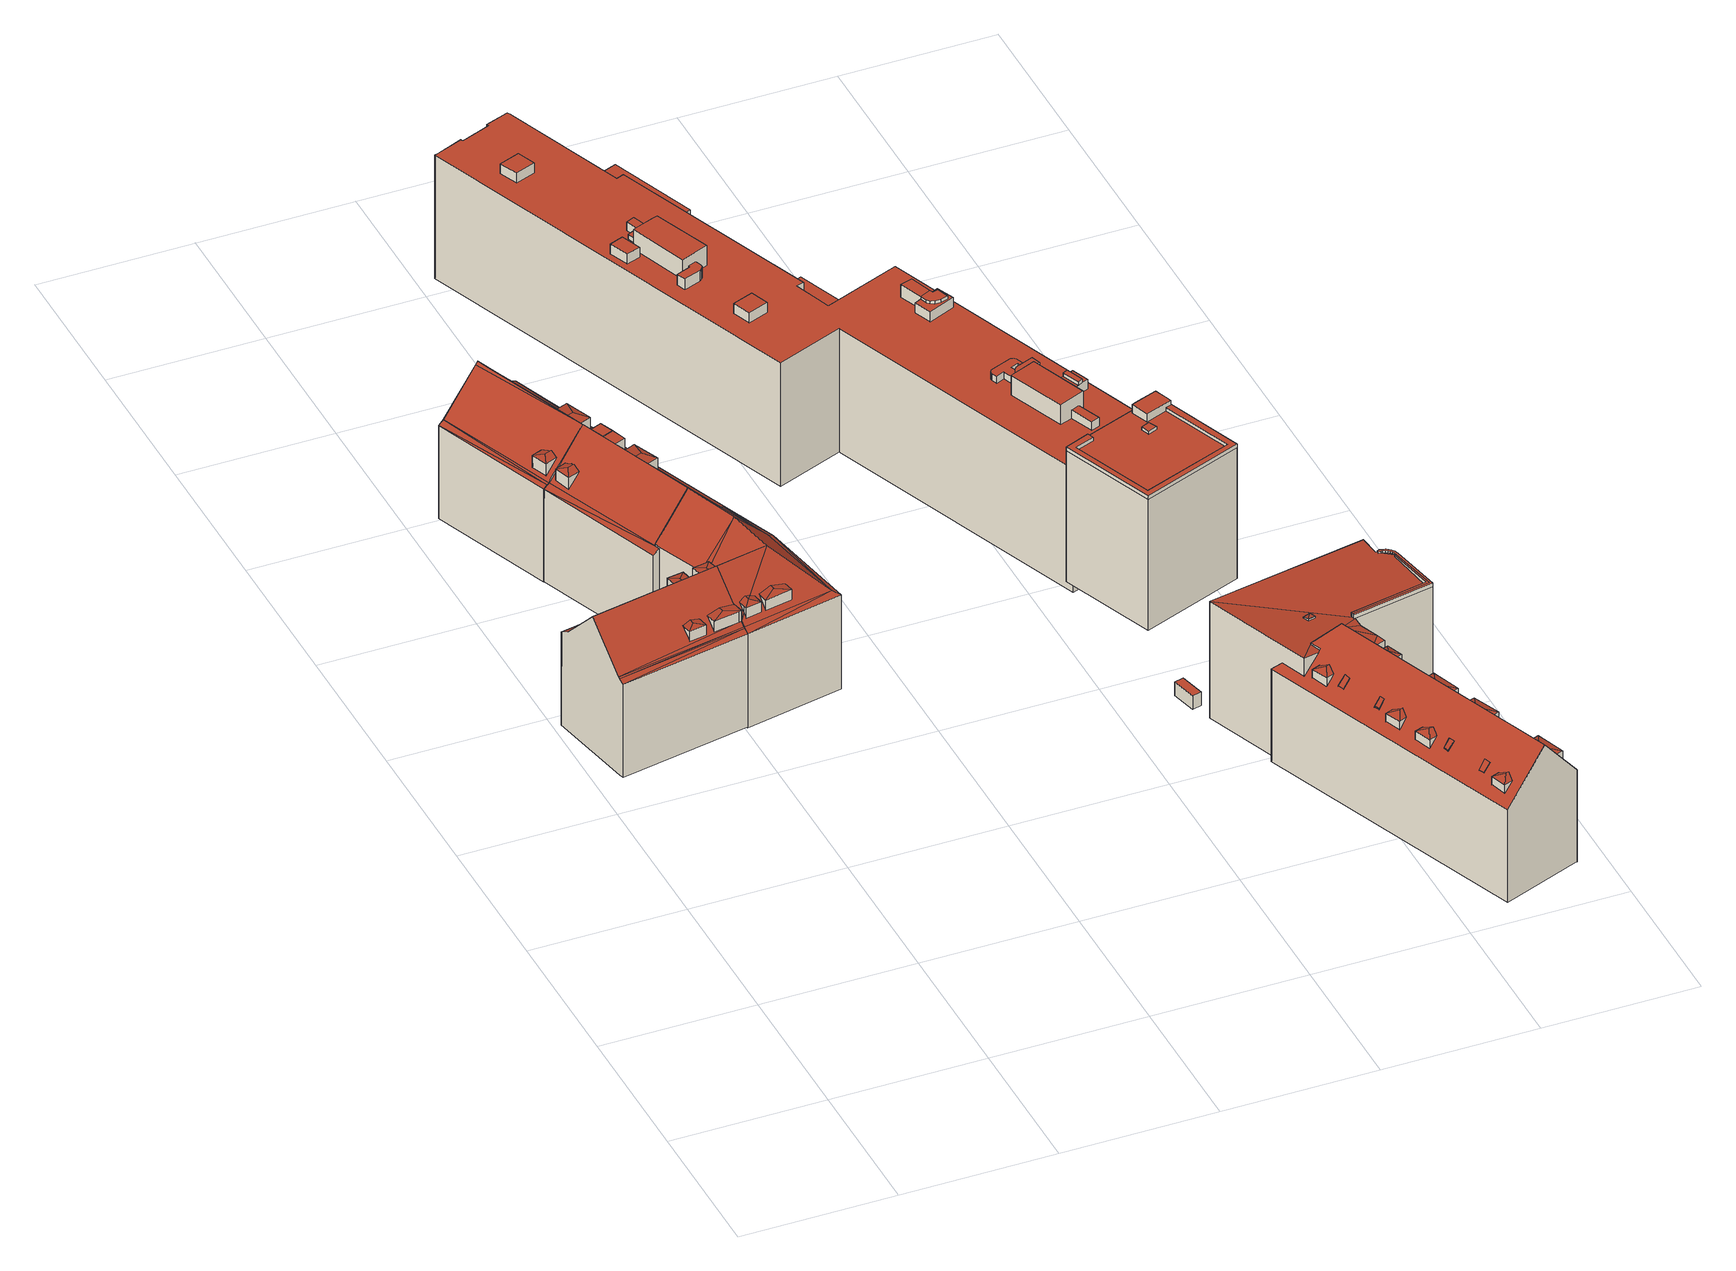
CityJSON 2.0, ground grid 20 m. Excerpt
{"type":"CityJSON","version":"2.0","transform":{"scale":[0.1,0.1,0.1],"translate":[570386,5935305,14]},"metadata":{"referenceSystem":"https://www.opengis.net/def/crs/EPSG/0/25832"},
"CityObjects":{
"building1":{"type":"Building","attributes":{"Grundfläche 2D":"211.647484","Grundhöhe NN":"16.201"},"children":["building1-1","building1-2","building1-3"],"geometry":[{"type":"Solid","lod":"3","boundaries":[[[[0,1,2]],[[1,3,2]],[[4,3,1]],[[5,6,7,8,4]],[[8,3,4]],[[7,6,9,10,11,12,8]],[[13,14,15,16,12,11]],[[17,18,19,16,15]],[[0,2,20,21]],[[22,23,24,25,26,18,17,15,14,13,11,10,9,6,5,4,1,0,21,27]],[[19,18,26,28]],[[20,2,3,8,12,16,19,28,29]],[[28,26,25,24,23,22,27,21,20,29]]]],"semantics":{"surfaces":[{"type":"RoofSurface"},{"type":"WallSurface"},{"type":"GroundSurface"}],"values":[[0,0,0,0,0,0,0,0,1,1,1,1,2]]}}]},
"building1-1":{"type":"BuildingInstallation","parents":["building1"],"geometry":[{"type":"MultiSurface","lod":"3","boundaries":[[[6,30,31,32,33]],[[34,35,36,37,38,32,31]],[[39,33,32,38]],[[5,6,33]],[[34,31,30]],[[40,41,42,38,37,36,35]],[[42,7,39,38]],[[7,5,33,39]]],"semantics":{"surfaces":[{"type":"RoofSurface"},{"type":"WallSurface"}],"values":[0,0,0,1,1,1,1,1]}}]},
"building1-2":{"type":"BuildingInstallation","parents":["building1"],"geometry":[{"type":"MultiSurface","lod":"3","boundaries":[[[43,44,45]],[[46,47,48,49,50,44,43]],[[44,50,51,45]],[[52,53,43,45]],[[53,54,55,48,47,46,43]],[[45,51,52]]],"semantics":{"surfaces":[{"type":"RoofSurface"},{"type":"WallSurface"}],"values":[0,0,0,1,1,1]}}]},
"building1-3":{"type":"BuildingInstallation","parents":["building1"],"geometry":[{"type":"MultiSurface","lod":"3","boundaries":[[[56,57,58]],[[59,60,57,56,61,62]],[[63,64,58,57,60]],[[65,59,62,61,56,66,67]],[[68,58,64,63,69,70]],[[56,58,68,66]]],"semantics":{"surfaces":[{"type":"RoofSurface"},{"type":"WallSurface"}],"values":[0,0,0,1,1,1]}}]},
"building2":{"type":"Building","attributes":{"Grundfläche 2D":"209.379810","Grundhöhe NN":"16.191"},"children":["building2-1","building2-2","building2-3"],"geometry":[{"type":"Solid","lod":"3","boundaries":[[[[71,72,73]],[[74,75,71]],[[75,72,71]],[[76,77,78,79,75,74]],[[80,81,82,83,84,85,78]],[[85,86,78]],[[86,79,78]],[[87,88,83]],[[88,84,83]],[[89,90,87,83,82,81,80,78,77,76,74,71,73,91,92]],[[88,87,90,93]],[[94,95,96,72,75,79,86,85,84,88,93,97]],[[73,72,96,91]],[[94,97,93,90,89,92,91,96,95]]]],"semantics":{"surfaces":[{"type":"RoofSurface"},{"type":"WallSurface"},{"type":"GroundSurface"}],"values":[[0,0,0,0,0,0,0,0,0,1,1,1,1,2]]}}]},
"building2-1":{"type":"BuildingInstallation","parents":["building2"],"geometry":[{"type":"MultiSurface","lod":"3","boundaries":[[[98,99,100,101,102,103]],[[101,100,104]],[[98,105,99]],[[106,104,100,99,107,108]],[[102,101,109]],[[107,99,105]],[[106,108,110,104]],[[101,104,110,109]]],"semantics":{"surfaces":[{"type":"RoofSurface"},{"type":"WallSurface"}],"values":[0,0,0,0,1,1,1,1]}}]},
"building2-2":{"type":"BuildingInstallation","parents":["building2"],"geometry":[{"type":"MultiSurface","lod":"3","boundaries":[[[111,112,113,114]],[[112,111,115]],[[116,115,111,114]],[[112,117,118,113]],[[115,116,119,120]],[[120,117,112,115]]],"semantics":{"surfaces":[{"type":"RoofSurface"},{"type":"WallSurface"}],"values":[0,0,0,1,1,1]}}]},
"building2-3":{"type":"BuildingInstallation","parents":["building2"],"geometry":[{"type":"MultiSurface","lod":"3","boundaries":[[[121,81,122,123]],[[81,82,122]],[[123,122,82,124]],[[123,124,121]]],"semantics":{"surfaces":[{"type":"RoofSurface"},{"type":"WallSurface"}],"values":[0,1,1,1]}}]},
"building3":{"type":"Building","attributes":{"Grundfläche 2D":"212.625016","Grundhöhe NN":"16.308"},"children":["building3-1","building3-2","building3-3"],"geometry":[{"type":"Solid","lod":"3","boundaries":[[[[74,73,125]],[[125,73,126,127]],[[74,125,128,78,77,76]],[[83,82,81,80,78,128,129]],[[130,131,87,83,129]],[[127,132,125]],[[125,132,133,134]],[[135,131,130,129,128,125,134,136]],[[87,131,135,137]],[[78,80,81,82,83,87,137,138,139,140,73,74,76,77]],[[126,73,140,141]],[[132,127,133]],[[127,126,141,133]],[[141,140,139,138,137,135,136,134,133]]]],"semantics":{"surfaces":[{"type":"RoofSurface"},{"type":"WallSurface"},{"type":"GroundSurface"}],"values":[[0,0,0,0,0,0,1,1,1,1,1,1,1,2]]}}]},
"building3-1":{"type":"BuildingInstallation","parents":["building3"],"geometry":[{"type":"MultiSurface","lod":"3","boundaries":[[[142,143,144,145,146,147]],[[147,146,148]],[[148,146,145,149,150]],[[142,147,151,143]],[[148,150,152,153]],[[153,151,147,148]]],"semantics":{"surfaces":[{"type":"RoofSurface"},{"type":"WallSurface"}],"values":[0,0,0,1,1,1]}}]},
"building3-2":{"type":"BuildingInstallation","parents":["building3"],"geometry":[{"type":"MultiSurface","lod":"3","boundaries":[[[154,122,81,155]],[[155,156,154]],[[122,154,156,82]],[[122,82,81]]],"semantics":{"surfaces":[{"type":"RoofSurface"},{"type":"WallSurface"}],"values":[0,1,1,1]}}]},
"building3-3":{"type":"BuildingInstallation","parents":["building3"],"geometry":[{"type":"MultiSurface","lod":"3","boundaries":[[[157,158,159,160,161,162]],[[162,161,163]],[[164,165,160]],[[166,163,161,160,165,167]],[[168,169,158,157,162]],[[164,160,159]],[[163,166,170]],[[170,168,162,163]]],"semantics":{"surfaces":[{"type":"RoofSurface"},{"type":"WallSurface"}],"values":[0,0,0,0,1,1,1,1]}}]},
"building4":{"type":"Building","attributes":{"Grundfläche 2D":"253.309220","Grundhöhe NN":"16.149"},"children":["building4-1","building4-2","building4-3"],"geometry":[{"type":"Solid","lod":"3","boundaries":[[[[17,171,18]],[[15,172,17]],[[172,171,17]],[[14,13,11,173,174,175,172,15]],[[5,176,173,11,10,9]],[[177,173,176,5,4]],[[0,177,4]],[[178,177,0]],[[179,177,178]],[[131,130,179]],[[130,180,179]],[[180,177,179]],[[129,180,130]],[[128,180,129]],[[181,128,182,183,184]],[[181,180,128]],[[176,173,176,5]],[[173,177,180,181]],[[175,174,173,181,172]],[[181,184,172]],[[172,184,171]],[[185,186,187,188,189,0,4,5,9,10,11,13,14,15,17,18,190,191]],[[178,0,189,192]],[[179,178,192,193]],[[131,179,193,194]],[[195,182,128,129,130,131,194,196]],[[171,184,183,182,195,197]],[[18,171,197,190]],[[189,188,187,186,185,191,190,197,195,196,194,193,192]]]],"semantics":{"surfaces":[{"type":"RoofSurface"},{"type":"WallSurface"},{"type":"GroundSurface"}],"values":[[0,0,0,0,0,0,0,0,0,0,0,0,0,0,0,0,0,0,0,0,1,1,1,1,1,1,1,1,2]]}}]},
"building4-1":{"type":"BuildingInstallation","parents":["building4"],"geometry":[{"type":"MultiSurface","lod":"3","boundaries":[[[198,199,200]],[[199,201,202,203,200]],[[201,199,198,204,205]],[[198,200,206,207]],[[198,207,204]],[[203,206,200]]],"semantics":{"surfaces":[{"type":"RoofSurface"},{"type":"WallSurface"}],"values":[0,0,0,1,1,1]}}]},
"building4-2":{"type":"BuildingInstallation","parents":["building4"],"geometry":[{"type":"MultiSurface","lod":"3","boundaries":[[[208,209,210]],[[211,212,213,209,208]],[[213,214,209]],[[215,210,209,214,216,217]],[[218,219,208,210]],[[219,211,208]],[[215,217,176]],[[210,215,176,218]]],"semantics":{"surfaces":[{"type":"RoofSurface"},{"type":"WallSurface"}],"values":[0,0,0,0,1,1,1,1]}}]},
"building4-3":{"type":"BuildingInstallation","parents":["building4"],"geometry":[{"type":"MultiSurface","lod":"3","boundaries":[[[220,221,222,223,224]],[[225,226,222,221,227]],[[227,221,220,228,229]],[[223,222,14]],[[227,229,174,230]],[[230,175,231,14,222,226,225,227]]],"semantics":{"surfaces":[{"type":"RoofSurface"},{"type":"WallSurface"}],"values":[0,0,0,1,1,1]}}]},
"building5":{"type":"Building","attributes":{"Grundfläche 2D":"4.223362","Grundhöhe NN":"16.545"},"geometry":[{"type":"Solid","lod":"3","boundaries":[[[[232,233,234,235]],[[236,237,235,234]],[[237,238,232,235]],[[238,239,233,232]],[[239,236,234,233]],[[239,238,237,236]]]],"semantics":{"surfaces":[{"type":"RoofSurface"},{"type":"WallSurface"},{"type":"GroundSurface"}],"values":[[0,1,1,1,1,2]]}}]},
"building6":{"type":"Building","attributes":{"Grundfläche 2D":"1213.851690","Grundhöhe NN":"14.610"},"children":["building6-1","building6-2","building6-3","building6-4","building6-5","building6-6","building6-7","building6-8","building6-9","building6-10","building6-11","building6-12","building6-13","building6-14","building6-15"],"geometry":[{"type":"MultiSurface","lod":"3","boundaries":[[[240,241,242,243]],[[244,245,246,247,248,249,250,251,252,253,254,255,256,257,258,259,260,261,262,263,264,265,266,267],[268,269,270,271,272,273,274,275],[276,277,278,279,280,281,282,283,284,285]],[[286,287,288,289,290]],[[277,243,242,280,279,291,292,278]],[[277,276,240,243]],[[283,241,240,276,285,293,294,284]],[[295,296,281,280,242,241,283,282,297,298]],[[270,299,300,269,268,287,286,290,271]],[[268,275,288,287]],[[272,289,288,275,274,301,302,273]],[[290,289,272,271]],[[256,255,303,304]],[[257,256,304,305]],[[258,257,305,306]],[[259,258,306,307]],[[308,261,260,259,307,309]],[[262,261,308,310]],[[263,262,310,311]],[[264,263,311,312]],[[265,264,312,313]],[[266,265,313,314]],[[267,266,314,315]],[[244,267,315,316]],[[245,244,316,317]],[[246,245,317,318]],[[247,246,318,319]],[[248,247,319,320]],[[249,248,320,321]],[[250,249,321,322]],[[251,250,322,323]],[[252,251,323,324]],[[253,252,324,325]],[[255,254,326,303]],[[254,253,325,326]],[[312,311,310,308,309,307,306,305,304,303,326,325,324,323,322,321,320,319,318,317,316,315,314,313]]],"semantics":{"surfaces":[{"type":"RoofSurface"},{"type":"WallSurface"},{"type":"GroundSurface"}],"values":[0,0,0,1,1,1,1,1,1,1,1,1,1,1,1,1,1,1,1,1,1,1,1,1,1,1,1,1,1,1,1,1,1,1,2]}}]},
"building6-1":{"type":"BuildingInstallation","parents":["building6"],"geometry":[{"type":"MultiSurface","lod":"3","boundaries":[[[327,328,329,330]],[[331,330,329,332,333]],[[331,334,327,330]],[[335,336,328,327,334]]],"semantics":{"surfaces":[{"type":"RoofSurface"},{"type":"WallSurface"}],"values":[0,1,1,1]}}]},
"building6-2":{"type":"BuildingInstallation","parents":["building6"],"geometry":[{"type":"MultiSurface","lod":"3","boundaries":[[[337,338,339,340,292,291,341,342,343,344]],[[279,345,341,291]],[[345,346,342,341]],[[346,347,343,342]],[[348,349,350,351,344,343,347,352,353,354]],[[351,355,337,344]],[[355,356,338,337]],[[356,357,358,359,340,339,338]],[[359,278,292,340]]],"semantics":{"surfaces":[{"type":"RoofSurface"},{"type":"WallSurface"}],"values":[0,1,1,1,1,1,1,1,1]}}]},
"building6-3":{"type":"BuildingInstallation","parents":["building6"],"geometry":[{"type":"MultiSurface","lod":"3","boundaries":[[[360,361,362,336,363,364,365,366,332,367,368,369,370]],[[371,372,364,363]],[[372,373,365,364]],[[373,374,366,365]],[[374,333,332,366]],[[336,335,371,363]]],"semantics":{"surfaces":[{"type":"RoofSurface"},{"type":"WallSurface"}],"values":[0,1,1,1,1,1]}}]},
"building6-4":{"type":"BuildingInstallation","parents":["building6"],"geometry":[{"type":"MultiSurface","lod":"3","boundaries":[[[375,376,377,378]],[[376,375,379,380]],[[380,381,377,376]],[[378,377,381,382]],[[382,379,375,378]]],"semantics":{"surfaces":[{"type":"RoofSurface"},{"type":"WallSurface"}],"values":[0,1,1,1,1]}}]},
"building6-5":{"type":"BuildingInstallation","parents":["building6"],"geometry":[{"type":"MultiSurface","lod":"3","boundaries":[[[383,384,385,386,387]],[[385,384,388,389]],[[386,385,389,390]],[[391,383,387,386,390,392]],[[384,383,391,388]]],"semantics":{"surfaces":[{"type":"RoofSurface"},{"type":"WallSurface"}],"values":[0,1,1,1,1]}}]},
"building6-6":{"type":"BuildingInstallation","parents":["building6"],"geometry":[{"type":"MultiSurface","lod":"3","boundaries":[[[393,394,294,293]],[[285,395,393,293]],[[395,396,394,393]],[[294,394,396,284]]],"semantics":{"surfaces":[{"type":"RoofSurface"},{"type":"WallSurface"}],"values":[0,1,1,1]}}]},
"building6-7":{"type":"BuildingInstallation","parents":["building6"],"geometry":[{"type":"MultiSurface","lod":"3","boundaries":[[[397,398,399,400,401,402,403,329,328]],[[397,328,336,362]],[[398,397,362,361]],[[399,398,361,360]],[[400,399,360,370]],[[401,400,370,369]],[[402,401,369,368]],[[403,402,368,367]],[[329,403,367,332]]],"semantics":{"surfaces":[{"type":"RoofSurface"},{"type":"WallSurface"}],"values":[0,1,1,1,1,1,1,1,1]}}]},
"building6-8":{"type":"BuildingInstallation","parents":["building6"],"geometry":[{"type":"MultiSurface","lod":"3","boundaries":[[[404,405,406,407]],[[407,406,408,409]],[[409,410,404,407]],[[410,411,405,404]],[[406,405,411,408]]],"semantics":{"surfaces":[{"type":"RoofSurface"},{"type":"WallSurface"}],"values":[0,1,1,1,1]}}]},
"building6-9":{"type":"BuildingInstallation","parents":["building6"],"geometry":[{"type":"MultiSurface","lod":"3","boundaries":[[[412,413,414,415]],[[415,414,416,417]],[[412,415,417,418]],[[418,419,413,412]],[[419,416,414,413]]],"semantics":{"surfaces":[{"type":"RoofSurface"},{"type":"WallSurface"}],"values":[0,1,1,1,1]}}]},
"building6-10":{"type":"BuildingInstallation","parents":["building6"],"geometry":[{"type":"MultiSurface","lod":"3","boundaries":[[[355,351,350,420,421,354,353,422,423,424,425,426,427,428,429,430,431,357,356]],[[349,432,420,350]],[[432,433,421,420]],[[433,348,354,421]],[[352,434,422,353]],[[434,435,423,422]],[[435,436,424,423]],[[436,437,425,424]],[[437,438,426,425]],[[438,439,427,426]],[[439,440,428,427]],[[440,441,429,428]],[[441,442,430,429]],[[442,443,431,430]],[[443,358,357,431]]],"semantics":{"surfaces":[{"type":"RoofSurface"},{"type":"WallSurface"}],"values":[0,1,1,1,1,1,1,1,1,1,1,1,1,1,1]}}]},
"building6-11":{"type":"BuildingInstallation","parents":["building6"],"geometry":[{"type":"MultiSurface","lod":"3","boundaries":[[[300,299,444,445,446,447,448]],[[270,449,450,445,444,299]],[[450,451,446,445]],[[451,452,447,446]],[[452,453,448,447]],[[453,269,300,448]]],"semantics":{"surfaces":[{"type":"RoofSurface"},{"type":"WallSurface"}],"values":[0,1,1,1,1,1]}}]},
"building6-12":{"type":"BuildingInstallation","parents":["building6"],"geometry":[{"type":"MultiSurface","lod":"3","boundaries":[[[295,298,454,455]],[[455,454,456,457]],[[457,296,295,455]],[[297,456,454,298]]],"semantics":{"surfaces":[{"type":"RoofSurface"},{"type":"WallSurface"}],"values":[0,1,1,1]}}]},
"building6-13":{"type":"BuildingInstallation","parents":["building6"],"geometry":[{"type":"MultiSurface","lod":"3","boundaries":[[[458,459,460,461]],[[462,463,459,458]],[[463,464,460,459]],[[464,465,461,460]],[[465,462,458,461]]],"semantics":{"surfaces":[{"type":"RoofSurface"},{"type":"WallSurface"}],"values":[0,1,1,1,1]}}]},
"building6-14":{"type":"BuildingInstallation","parents":["building6"],"geometry":[{"type":"MultiSurface","lod":"3","boundaries":[[[466,467,468,302,301,469,470,471,472]],[[274,473,469,301]],[[473,474,470,469]],[[474,475,471,470]],[[475,476,472,471]],[[476,477,466,472]],[[477,478,467,466]],[[478,479,468,467]],[[479,273,302,468]]],"semantics":{"surfaces":[{"type":"RoofSurface"},{"type":"WallSurface"}],"values":[0,1,1,1,1,1,1,1,1]}}]},
"building6-15":{"type":"BuildingInstallation","parents":["building6"],"geometry":[{"type":"MultiSurface","lod":"3","boundaries":[[[480,481,382,381]],[[380,379,457,456]],[[480,381,380,456,297,282,482]],[[482,483,481,480]],[[379,382,481,483,281,296,457]]],"semantics":{"surfaces":[{"type":"RoofSurface"},{"type":"WallSurface"}],"values":[0,0,1,1,1]}}]},
"building7":{"type":"Building","attributes":{"Grundfläche 2D":"655.920205","Grundhöhe NN":"16.927"},"children":["building7-1","building7-2","building7-3","building7-4","building7-5","building7-6","building7-7","building7-8","building7-9","building7-10","building7-11","building7-12","building7-13","building7-14","building7-15","building7-16"],"geometry":[{"type":"Solid","lod":"3","boundaries":[[[[484,485,486,487]],[[486,488,489,490,491,492,487]],[[493,494,488]],[[494,495,488]],[[495,489,488]],[[496,497,498,494,493,499]],[[490,489,500,501,502,503,504,505,506,507,491]],[[503,508,505,504]],[[508,503,509]],[[508,509,508,505]],[[510,511,512,505,508,509,503,513,514,515]],[[516,505,512]],[[517,518,496,519,520,521,522,523,524,525]],[[526,527,525]],[[527,517,525]],[[488,521,520]],[[528,521,488]],[[522,521,528,529,484,530,531,532,533]],[[534,532,531]],[[518,497,496]],[[526,535,536,495,494,498,497,518,517,527]],[[489,495,536,537]],[[501,500,489,537,538]],[[503,502,501,538,539]],[[540,513,503,539]],[[514,513,540,541]],[[515,514,541,542]],[[510,515,542,543]],[[511,510,543,544]],[[507,506,545,546,547,548]],[[512,511,544,549]],[[516,512,549,550]],[[505,516,550,551]],[[506,505,551,545]],[[507,548,547,546,552,491]],[[531,530,487,492,491,552,553,534]],[[530,484,487]],[[525,524,554,555]],[[526,525,555,535]],[[499,493,520,519,496]],[[493,488,520]],[[486,528,488]],[[528,486,485,529]],[[485,484,529]],[[532,534,553,556]],[[533,532,556,557]],[[524,523,522,533,557,558,554]],[[537,536,535,555,554,558,557,556,553,552,546,545,551,550,549,544,543,542,541,540,539,538]]]],"semantics":{"surfaces":[{"type":"RoofSurface"},{"type":"WallSurface"},{"type":"GroundSurface"}],"values":[[0,0,0,0,0,0,0,0,0,0,0,0,0,0,0,0,0,0,0,1,1,1,1,1,1,1,1,1,1,1,1,1,1,1,1,1,1,1,1,1,1,1,1,1,1,1,1,2]]}}]},
"building7-1":{"type":"BuildingInstallation","parents":["building7"],"geometry":[{"type":"MultiSurface","lod":"3","boundaries":[[[559,560,561]],[[560,559,562]],[[560,562,563]],[[564,565,559,561]],[[565,566,562,559]],[[566,567,563,562]],[[567,564,561,560,563]]],"semantics":{"surfaces":[{"type":"RoofSurface"},{"type":"WallSurface"}],"values":[0,0,0,1,1,1,1]}}]},
"building7-2":{"type":"BuildingInstallation","parents":["building7"],"geometry":[{"type":"MultiSurface","lod":"3","boundaries":[[[568,569,570,571,572,573,574,575,576,577,578,579,580,581,582,583,584,585,586,587,588,589,590,591,592,593]],[[568,594,504,569]],[[504,508,595,571,570,569]],[[595,596,572,571]],[[596,597,573,572]],[[597,598,574,573]],[[598,599,575,574]],[[577,576,575,599,509,600]],[[600,601,578,577]],[[602,490,603,582,581,580]],[[603,489,500,501,583,582]],[[501,502,503,584,583]],[[503,513,585,584]],[[513,514,586,585]],[[514,515,587,586]],[[515,510,588,587]],[[510,511,589,588]],[[511,512,590,589]],[[512,516,591,590]],[[516,505,592,591]],[[505,604,594,568,593,592]]],"semantics":{"surfaces":[{"type":"RoofSurface"},{"type":"WallSurface"}],"values":[0,1,1,1,1,1,1,1,1,1,1,1,1,1,1,1,1,1,1,1,1]}}]},
"building7-3":{"type":"BuildingInstallation","parents":["building7"],"geometry":[{"type":"MultiSurface","lod":"3","boundaries":[[[578,605,606,607,608,580,579]],[[601,609,610,606,605,578]],[[610,611,607,606]],[[612,608,607,611]],[[612,602,580,608]]],"semantics":{"surfaces":[{"type":"RoofSurface"},{"type":"WallSurface"}],"values":[0,1,1,1,1]}}]},
"building7-4":{"type":"BuildingInstallation","parents":["building7"],"geometry":[{"type":"MultiSurface","lod":"3","boundaries":[[[613,614,615]],[[616,615,614,617]],[[617,618,616]],[[615,619,613]],[[618,620,616]],[[615,616,620,619]]],"semantics":{"surfaces":[{"type":"RoofSurface"},{"type":"WallSurface"}],"values":[0,0,0,1,1,1]}}]},
"building7-5":{"type":"BuildingInstallation","parents":["building7"],"geometry":[{"type":"MultiSurface","lod":"3","boundaries":[[[621,622,623,624]],[[623,622,625,626]],[[624,623,626,627]],[[621,624,627,628]],[[622,621,628,625]]],"semantics":{"surfaces":[{"type":"RoofSurface"},{"type":"WallSurface"}],"values":[0,1,1,1,1]}}]},
"building7-6":{"type":"BuildingInstallation","parents":["building7"],"geometry":[{"type":"MultiSurface","lod":"3","boundaries":[[[629,630,631,632]],[[629,632,633,634]],[[635,633,632,631]],[[634,636,630,629]],[[630,636,635,631]]],"semantics":{"surfaces":[{"type":"RoofSurface"},{"type":"WallSurface"}],"values":[0,1,1,1,1]}}]},
"building7-7":{"type":"BuildingInstallation","parents":["building7"],"geometry":[{"type":"MultiSurface","lod":"3","boundaries":[[[637,638,639]],[[638,640,641,642,639]],[[640,638,637,643,644]],[[637,639,645,646]],[[637,646,643]],[[642,645,639]]],"semantics":{"surfaces":[{"type":"RoofSurface"},{"type":"WallSurface"}],"values":[0,0,0,1,1,1]}}]},
"building7-8":{"type":"BuildingInstallation","parents":["building7"],"geometry":[{"type":"MultiSurface","lod":"3","boundaries":[[[647,648,649]],[[650,648,647]],[[650,647,651]],[[652,649,648]],[[651,653,650]],[[653,652,648,650]]],"semantics":{"surfaces":[{"type":"RoofSurface"},{"type":"WallSurface"}],"values":[0,0,0,1,1,1]}}]},
"building7-9":{"type":"BuildingInstallation","parents":["building7"],"geometry":[{"type":"MultiSurface","lod":"3","boundaries":[[[654,655,656]],[[655,657,658,656]],[[655,654,659,657]],[[654,656,660,661]],[[654,661,659]],[[658,660,656]]],"semantics":{"surfaces":[{"type":"RoofSurface"},{"type":"WallSurface"}],"values":[0,0,0,1,1,1]}}]},
"building7-10":{"type":"BuildingInstallation","parents":["building7"],"geometry":[{"type":"MultiSurface","lod":"3","boundaries":[[[662,663,664,665]],[[662,665,666,667]],[[665,664,668,666]],[[663,662,667,669]],[[664,663,669,668]]],"semantics":{"surfaces":[{"type":"RoofSurface"},{"type":"WallSurface"}],"values":[0,1,1,1,1]}}]},
"building7-11":{"type":"BuildingInstallation","parents":["building7"],"geometry":[{"type":"MultiSurface","lod":"3","boundaries":[[[670,671,672]],[[671,673,674,675,672]],[[673,671,670,676,677]],[[670,672,678,679]],[[670,679,676]],[[675,678,672]]],"semantics":{"surfaces":[{"type":"RoofSurface"},{"type":"WallSurface"}],"values":[0,0,0,1,1,1]}}]},
"building7-12":{"type":"BuildingInstallation","parents":["building7"],"geometry":[{"type":"MultiSurface","lod":"3","boundaries":[[[680,681,682]],[[683,681,680,684]],[[683,684,685]],[[681,686,682]],[[685,687,683]],[[687,686,681,683]]],"semantics":{"surfaces":[{"type":"RoofSurface"},{"type":"WallSurface"}],"values":[0,0,0,1,1,1]}}]},
"building7-13":{"type":"BuildingInstallation","parents":["building7"],"geometry":[{"type":"MultiSurface","lod":"3","boundaries":[[[688,689,690,691]],[[688,691,692,693]],[[691,690,694,692]],[[689,688,693,695]],[[690,689,695,694]]],"semantics":{"surfaces":[{"type":"RoofSurface"},{"type":"WallSurface"}],"values":[0,1,1,1,1]}}]},
"building7-14":{"type":"BuildingInstallation","parents":["building7"],"geometry":[{"type":"MultiSurface","lod":"3","boundaries":[[[696,697,698,699,700]],[[698,697,701]],[[701,697,696,702,703]],[[698,704,699]],[[703,705,701]],[[698,701,705,704]]],"semantics":{"surfaces":[{"type":"RoofSurface"},{"type":"WallSurface"}],"values":[0,0,0,1,1,1]}}]},
"building7-15":{"type":"BuildingInstallation","parents":["building7"],"geometry":[{"type":"MultiSurface","lod":"3","boundaries":[[[706,707,708]],[[707,709,710,711,708]],[[709,707,706,712,713]],[[708,714,715,706]],[[712,706,715]],[[714,708,711]]],"semantics":{"surfaces":[{"type":"RoofSurface"},{"type":"WallSurface"}],"values":[0,0,0,1,1,1]}}]},
"building7-16":{"type":"BuildingInstallation","parents":["building7"],"geometry":[{"type":"MultiSurface","lod":"3","boundaries":[[[716,717,718,548]],[[719,547,548,718]],[[547,720,716,548]],[[720,721,717,716]],[[721,719,718,717]],[[721,720,547,719]]],"semantics":{"surfaces":[{"type":"RoofSurface"},{"type":"WallSurface"},{"type":"OuterCeilingSurface"}],"values":[0,1,1,1,1,2]}}]},
"building8":{"type":"Building","attributes":{"Grundfläche 2D":"2.036875","Grundhöhe NN":"16.474"},"geometry":[{"type":"Solid","lod":"3","boundaries":[[[[722,723,724,725]],[[726,727,725,724]],[[727,728,722,725]],[[728,729,723,722]],[[729,726,724,723]],[[729,728,727,726]]]],"semantics":{"surfaces":[{"type":"RoofSurface"},{"type":"WallSurface"},{"type":"GroundSurface"}],"values":[[0,1,1,1,1,2]]}}]},
"building9":{"type":"Building","attributes":{"Grundfläche 2D":"191.398892","Grundhöhe NN":"16.822"},"children":["building9-1","building9-2"],"geometry":[{"type":"MultiSurface","lod":"3","boundaries":[[[730,731,732,733,734,735,736,737,738,739,740,741,742,743,744]],[[745,746,747,748,749,750,751,752,753,754,755,756]],[[739,738,755,754]],[[754,753,740,739]],[[741,740,753,752]],[[742,741,752,751]],[[751,750,743,742]],[[750,757,744,743]],[[757,758,730,744]],[[758,759,731,730]],[[759,760,732,731]],[[760,761,762,734,733,732]],[[762,746,735,734]],[[760,759,763,764]],[[765,762,761,760,764,766]],[[746,762,765,767]],[[747,746,767,768]],[[748,747,768,769]],[[749,748,769,770]],[[750,749,770,771]],[[757,750,771,772]],[[758,757,772,773]],[[759,758,773,763]],[[766,764,763,773,772,771,770,769,768,767,765]]],"semantics":{"surfaces":[{"type":"RoofSurface"},{"type":"WallSurface"},{"type":"GroundSurface"}],"values":[0,0,1,1,1,1,1,1,1,1,1,1,1,1,1,1,1,1,1,1,1,1,1,2]}}]},
"building9-1":{"type":"BuildingInstallation","parents":["building9"],"geometry":[{"type":"MultiSurface","lod":"3","boundaries":[[[774,775,776,777]],[[777,776,778,779]],[[774,777,779,780]],[[775,774,780,781]],[[776,775,781,778]]],"semantics":{"surfaces":[{"type":"RoofSurface"},{"type":"WallSurface"}],"values":[0,1,1,1,1]}}]},
"building9-2":{"type":"BuildingInstallation","parents":["building9"],"geometry":[{"type":"MultiSurface","lod":"3","boundaries":[[[782,783,784,785,786]],[[735,746,747,787,784,783,782,736]],[[785,784,787,788]],[[786,785,788,755,738,737]],[[737,736,782,786]]],"semantics":{"surfaces":[{"type":"RoofSurface"},{"type":"WallSurface"}],"values":[0,1,1,1,1]}}]},
"building10":{"type":"Building","attributes":{"Grundfläche 2D":"63.759115","Grundhöhe NN":"16.623"},"geometry":[{"type":"Solid","lod":"3","boundaries":[[[[789,790,791,792]],[[790,789,793,794]],[[791,790,794,795]],[[792,791,795,796]],[[789,792,796,793]],[[794,793,796,795]]]],"semantics":{"surfaces":[{"type":"RoofSurface"},{"type":"WallSurface"},{"type":"GroundSurface"}],"values":[[0,1,1,1,1,2]]}}]},
"building11":{"type":"Building","attributes":{"Grundfläche 2D":"55.101970","Grundhöhe NN":"16.761"},"geometry":[{"type":"Solid","lod":"3","boundaries":[[[[797,798,799,800]],[[801,802,800,799]],[[802,803,797,800]],[[803,804,798,797]],[[804,801,799,798]],[[804,803,802,801]]]],"semantics":{"surfaces":[{"type":"RoofSurface"},{"type":"WallSurface"},{"type":"GroundSurface"}],"values":[[0,1,1,1,1,2]]}}]},
"building12":{"type":"Building","attributes":{"Grundfläche 2D":"1.123215","Grundhöhe NN":"16.570"},"geometry":[{"type":"Solid","lod":"3","boundaries":[[[[805,806,807,808]],[[809,810,808,807]],[[810,811,805,808]],[[811,812,806,805]],[[812,809,807,806]],[[812,811,810,809]]]],"semantics":{"surfaces":[{"type":"RoofSurface"},{"type":"WallSurface"},{"type":"GroundSurface"}],"values":[[0,1,1,1,1,2]]}}]}
},
"vertices":[
[195,674,154],[194,680,158],[26,642,154],[24,648,158],[194,682,159],[193,687,164],[190,702,179],[189,686,164],[24,650,160],[189,704,181],[189,705,182],[183,735,213],[14,702,213],[178,764,182],[174,783,162],[174,784,161],[5,751,161],[173,788,158],[172,795,154],[2,763,154],[26,642,22],[195,674,22],[189,704,22],[189,705,22],[174,783,22],[174,784,22],[172,795,22],[193,687,22],[2,763,22],[24,648,22],
[175,701,181],[171,700,181],[172,693,181],[193,687,179],[167,700,181],[153,695,179],[153,693,179],[154,692,179],[156,680,179],[189,686,179],[153,693,177],[154,692,176],[156,680,164],
[140,777,180],[152,769,181],[161,780,180],[140,776,180],[143,762,180],[143,759,180],[150,760,181],[154,760,181],[164,763,180],[161,780,162],[140,777,161],[140,776,162],[143,762,178],
[145,678,179],[132,685,181],[123,674,179],[142,693,179],[131,693,181],[143,689,179],[143,690,179],[120,688,179],[121,682,179],[143,690,176],[145,678,164],[143,689,175],[123,674,164],[121,682,173],[121,682,172],
[99,1025,157],[33,1183,154],[94,1023,154],[102,1026,158],[40,1186,158],[105,1028,162],[123,1034,182],[152,1045,213],[88,1203,210],[179,1056,183],[182,1057,179],[197,1063,163],[202,1065,158],[141,1223,158],[100,1208,203],[91,1205,213],[208,1067,154],[148,1226,154],[105,1028,22],[208,1067,22],[94,1023,22],[102,1026,22],[148,1226,22],[91,1205,22],[88,1203,22],[33,1183,22],[100,1208,22],
[117,1048,181],[116,1052,182],[107,1049,182],[102,1035,179],[118,1041,179],[118,1042,180],[94,1056,179],[117,1049,181],[108,1062,179],[115,1055,181],[110,1062,179],[102,1035,162],[94,1056,162],
[168,1110,182],[170,1132,179],[156,1127,179],[160,1107,182],[184,1097,179],[169,1091,179],[170,1132,164],[163,1129,172],[171,1092,177],[184,1097,163],
[175,1075,179],[197,1063,179],[190,1081,179],[190,1081,163],
[164,866,158],[157,856,154],[166,859,158],[213,885,213],[262,904,159],[267,906,156],[270,907,154],[166,859,156],[166,859,23],[164,866,23],[270,907,23],[267,906,23],[208,1067,23],[105,1028,23],[102,1026,23],[94,1023,23],[157,856,23],
[197,1024,179],[195,1023,179],[199,1006,182],[199,1004,182],[208,1007,182],[209,1029,179],[223,994,179],[206,992,180],[208,988,179],[209,1029,163],[215,991,172],[223,994,163],
[204,1044,179],[189,1038,179],[204,1044,163],
[130,1006,179],[132,1007,179],[131,1015,181],[130,1018,182],[121,1015,182],[115,1001,179],[108,1022,179],[129,1020,181],[128,1021,181],[124,1028,179],[124,1027,180],[115,1001,161],[130,1006,178],[108,1022,162],
[191,798,154],[193,788,161],[251,748,213],[197,785,165],[194,787,162],[199,694,169],[314,706,159],[323,700,154],[298,836,154],[290,833,159],[239,813,213],[164,866,161],[166,859,161],[191,798,161],[174,783,21],[189,705,21],[189,704,21],[193,687,21],[195,674,21],[172,795,21],[174,784,21],[323,700,21],[298,836,21],[270,907,21],[164,866,21],[267,906,21],[191,798,21],
[262,701,179],[242,707,182],[226,694,179],[241,715,182],[227,710,180],[224,709,179],[259,716,179],[254,716,180],[226,694,164],[262,701,164],
[220,693,179],[208,700,182],[200,689,179],[218,708,179],[215,708,180],[213,708,181],[207,708,182],[199,694,179],[198,704,180],[197,704,179],[200,689,164],[220,693,164],
[190,767,181],[188,776,181],[174,783,180],[178,766,180],[180,766,180],[194,787,180],[192,786,180],[196,787,180],[198,770,180],[200,771,180],[196,787,164],[192,786,162],
[672,498,44],[684,501,44],[676,534,44],[664,531,44],[676,534,25],[664,531,25],[672,498,25],[684,501,25],
[669,866,209],[703,880,209],[674,955,209],[640,941,209],[740,816,181],[764,825,181],[763,826,181],[768,828,181],[618,1221,181],[518,1182,181],[500,1231,181],[510,1234,181],[405,1507,181],[395,1503,181],[333,1666,181],[331,1669,181],[301,1658,181],[302,1655,181],[263,1640,181],[262,1643,181],[228,1629,181],[223,1628,181],[424,1103,181],[512,1137,181],[648,782,181],[670,791,181],[669,793,181],[738,819,181],[358,1371,181],[380,1379,181],[386,1382,181],[393,1384,181],[422,1309,181],[405,1302,181],[394,1298,181],[386,1295,181],[669,866,181],[640,941,181],[655,947,181],[666,952,181],[674,955,181],[684,928,181],[694,904,181],[703,880,181],[696,877,181],[685,872,181],[386,1382,209],[358,1371,209],[386,1295,209],[422,1309,209],[393,1384,209],[666,952,199],[655,947,199],[685,872,193],[696,877,193],[684,928,199],[684,928,194],[694,904,194],[694,904,199],[386,1382,193],[380,1379,193],[394,1298,196],[405,1302,196],[331,1669,6],[301,1658,6],[302,1655,6],[263,1640,6],[262,1643,6],[223,1628,6],[228,1629,6],[424,1103,6],[512,1137,6],[648,782,6],[670,791,6],[669,793,6],[738,819,6],[740,816,6],[764,825,6],[763,826,6],[768,828,6],[618,1221,6],[518,1182,6],[500,1231,6],[510,1234,6],[405,1507,6],[395,1503,6],[333,1666,6],
[600,1164,199],[612,1134,199],[626,1140,199],[616,1169,199],[616,1169,181],[626,1140,195],[626,1140,181],[600,1164,181],[612,1134,181],[612,1134,195],
[654,962,199],[652,957,199],[652,956,199],[653,952,199],[665,956,199],[685,963,199],[681,975,199],[657,966,199],[665,956,181],[685,963,181],[681,975,181],[670,971,181],[660,967,181],[660,967,191],[657,966,191],[674,972,181],[674,972,191],[670,971,191],[654,962,191],[652,957,191],[652,956,191],[652,956,181],[653,952,181],
[623,1119,195],[618,1122,195],[615,1125,195],[603,1130,195],[612,1107,195],[647,1122,195],[637,1145,195],[628,1136,195],[635,1138,195],[640,1122,195],[630,1119,195],[603,1130,181],[612,1107,181],[647,1122,181],[637,1145,181],
[702,934,199],[711,911,199],[717,914,199],[708,937,199],[702,934,194],[711,911,194],[717,914,194],[708,937,194],
[369,1395,188],[360,1391,188],[365,1378,188],[374,1381,188],[372,1386,188],[360,1391,181],[365,1378,181],[374,1381,181],[369,1395,181],[372,1386,181],
[697,842,193],[708,846,193],[697,842,181],[708,846,181],
[615,1125,199],[618,1122,199],[623,1119,199],[630,1119,199],[640,1122,199],[635,1138,199],[628,1136,199],
[287,1541,195],[313,1551,195],[304,1575,195],[277,1565,195],[304,1575,181],[277,1565,181],[287,1541,181],[313,1551,181],
[422,1188,195],[449,1198,195],[440,1222,195],[413,1212,195],[440,1222,181],[413,1212,181],[422,1188,181],[449,1198,181],
[656,977,191],[666,981,191],[668,990,191],[666,992,191],[662,993,191],[661,993,191],[633,982,191],[631,979,191],[631,976,191],[634,968,191],[645,973,191],[651,956,191],[656,977,181],[666,981,181],[668,990,181],[666,992,181],[662,993,181],[661,993,181],[633,982,181],[631,979,181],[631,976,181],[634,968,181],[645,973,181],[651,956,181],
[386,1383,193],[384,1391,193],[376,1412,193],[365,1407,193],[373,1387,193],[386,1383,181],[384,1391,181],[376,1412,181],[365,1407,181],[373,1387,181],
[701,907,199],[692,930,199],[701,907,194],[692,930,194],
[330,1373,195],[340,1348,195],[358,1354,195],[348,1380,195],[330,1373,181],[340,1348,181],[358,1354,181],[348,1380,181],
[406,1287,196],[408,1290,196],[408,1295,196],[395,1295,196],[376,1288,196],[380,1276,196],[403,1284,196],[395,1295,181],[376,1288,181],[380,1276,181],[403,1284,181],[406,1287,181],[408,1290,181],[408,1295,181],
[725,917,194],[716,940,194],[725,917,181],[716,940,181],
[757,333,192],[760,335,192],[754,349,193],[736,326,194],[801,369,189],[824,382,187],[822,384,188],[681,470,194],[720,368,194],[819,323,187],[834,342,187],[824,367,187],[822,324,187],[838,330,187],[834,341,187],[820,324,187],[924,401,187],[929,402,187],[928,408,187],[916,470,190],[899,481,191],[896,484,191],[894,484,191],[890,510,193],[900,481,191],[911,474,191],[909,481,191],[906,483,191],[902,484,191],[915,473,190],[914,476,191],[911,479,191],[899,485,191],[837,334,168],[838,330,168],[820,324,190],[819,323,191],[787,336,222],[905,29,222],[953,48,161],[954,48,159],[840,344,159],[834,342,164],[834,341,164],[754,349,195],[760,335,195],[736,326,169],[723,360,169],[712,365,160],[850,8,160],[720,368,160],[834,342,29],[824,367,29],[824,382,29],[929,402,29],[916,470,29],[915,473,29],[914,476,29],[911,479,29],[909,481,29],[906,483,29],[894,484,29],[890,510,29],[890,510,160],[890,510,162],[902,484,29],[899,485,29],[896,484,29],[681,470,29],[720,368,29],[954,48,29],[840,344,29],[712,365,29],[850,8,29],[953,48,29],
[781,398,192],[771,395,193],[771,394,193],[778,406,192],[768,402,192],[771,394,191],[781,398,190],[778,406,190],[768,402,191],
[896,481,193],[899,481,193],[900,481,193],[901,481,193],[904,480,193],[907,479,193],[909,477,193],[911,475,193],[911,474,193],[912,472,193],[913,469,193],[926,404,193],[821,384,193],[822,384,193],[822,382,193],[929,402,193],[916,470,193],[915,473,193],[914,476,193],[911,479,193],[909,481,193],[906,483,193],[902,484,193],[899,485,193],[896,484,193],[896,483,193],[896,481,191],[901,481,191],[904,480,191],[907,479,191],[909,477,191],[911,475,191],[912,472,190],[913,469,190],[821,384,188],[822,382,188],[896,483,191],
[912,469,193],[911,469,193],[923,407,193],[821,387,193],[912,469,190],[911,469,190],[923,407,187],[821,387,188],
[916,93,183],[918,75,187],[927,97,183],[941,59,183],[920,70,187],[930,55,183],[927,97,169],[941,59,169],
[770,287,188],[760,284,177],[763,276,177],[772,279,187],[760,284,176],[763,276,176],[772,279,186],[770,287,187],
[842,71,177],[845,64,177],[854,67,187],[851,75,187],[851,75,186],[842,71,176],[854,67,186],[845,64,176],
[793,185,183],[799,199,188],[785,206,183],[804,201,188],[800,205,186],[795,210,183],[803,189,183],[804,196,186],[785,206,171],[793,185,171],
[881,170,188],[889,193,183],[878,189,183],[904,157,183],[893,152,183],[889,193,169],[904,157,169],
[750,295,183],[756,310,188],[742,317,183],[761,312,188],[753,321,183],[761,299,183],[742,317,171],[750,295,170],
[790,233,187],[781,230,177],[784,223,177],[792,227,187],[792,227,186],[790,233,186],[784,223,176],[781,230,176],
[810,139,183],[816,153,188],[802,161,183],[822,155,188],[818,159,186],[813,165,183],[821,143,183],[822,150,186],[802,161,171],[810,139,171],
[858,232,187],[866,255,183],[854,251,183],[880,217,183],[859,229,187],[869,213,183],[866,255,169],[880,217,169],
[830,128,187],[822,125,178],[824,118,178],[833,121,187],[833,121,186],[830,128,186],[824,118,177],[822,125,177],
[829,307,188],[833,309,188],[839,324,183],[828,320,183],[828,313,186],[847,302,183],[833,302,185],[837,298,183],[839,324,169],[847,302,169],
[854,25,183],[861,39,188],[847,46,183],[866,41,188],[862,44,186],[857,50,183],[865,29,183],[866,36,186],[847,46,171],[854,25,171],
[888,522,162],[836,511,162],[839,500,162],[839,500,160],[888,522,160],[836,511,160],
[474,1539,38],[490,1546,38],[486,1556,38],[469,1550,38],[486,1556,25],[469,1550,25],[474,1539,25],[490,1546,25],
[685,654,218],[818,705,218],[771,829,218],[768,828,218],[763,826,218],[764,825,218],[770,827,218],[779,804,218],[772,802,218],[808,709,218],[689,664,218],[647,773,218],[673,783,218],[670,791,218],[637,778,218],[770,827,213],[764,825,213],[740,816,213],[738,819,213],[669,793,213],[670,791,213],[673,783,213],[647,773,213],[689,664,213],[808,709,213],[772,802,213],[779,804,213],[637,778,213],[685,654,213],[818,705,213],[771,829,213],[768,828,213],[763,826,213],[818,705,28],[771,829,28],[763,826,28],[768,828,28],[764,825,28],[740,816,28],[738,819,28],[669,793,28],[670,791,28],[637,778,28],[685,654,28],
[736,769,217],[748,774,217],[743,785,217],[732,780,217],[743,785,213],[732,780,213],[736,769,213],[748,774,213],
[770,827,225],[740,816,225],[735,814,225],[744,791,225],[779,804,225],[735,814,213],[744,791,213],
[423,1664,57],[466,1551,57],[515,1569,57],[472,1683,57],[423,1664,26],[466,1551,26],[515,1569,26],[472,1683,26],
[580,1270,57],[622,1286,57],[579,1400,57],[536,1383,57],[579,1400,28],[536,1383,28],[580,1270,28],[622,1286,28],
[627,1268,42],[635,1271,42],[631,1284,42],[623,1281,42],[631,1284,26],[623,1281,26],[627,1268,26],[635,1271,26]
]}
